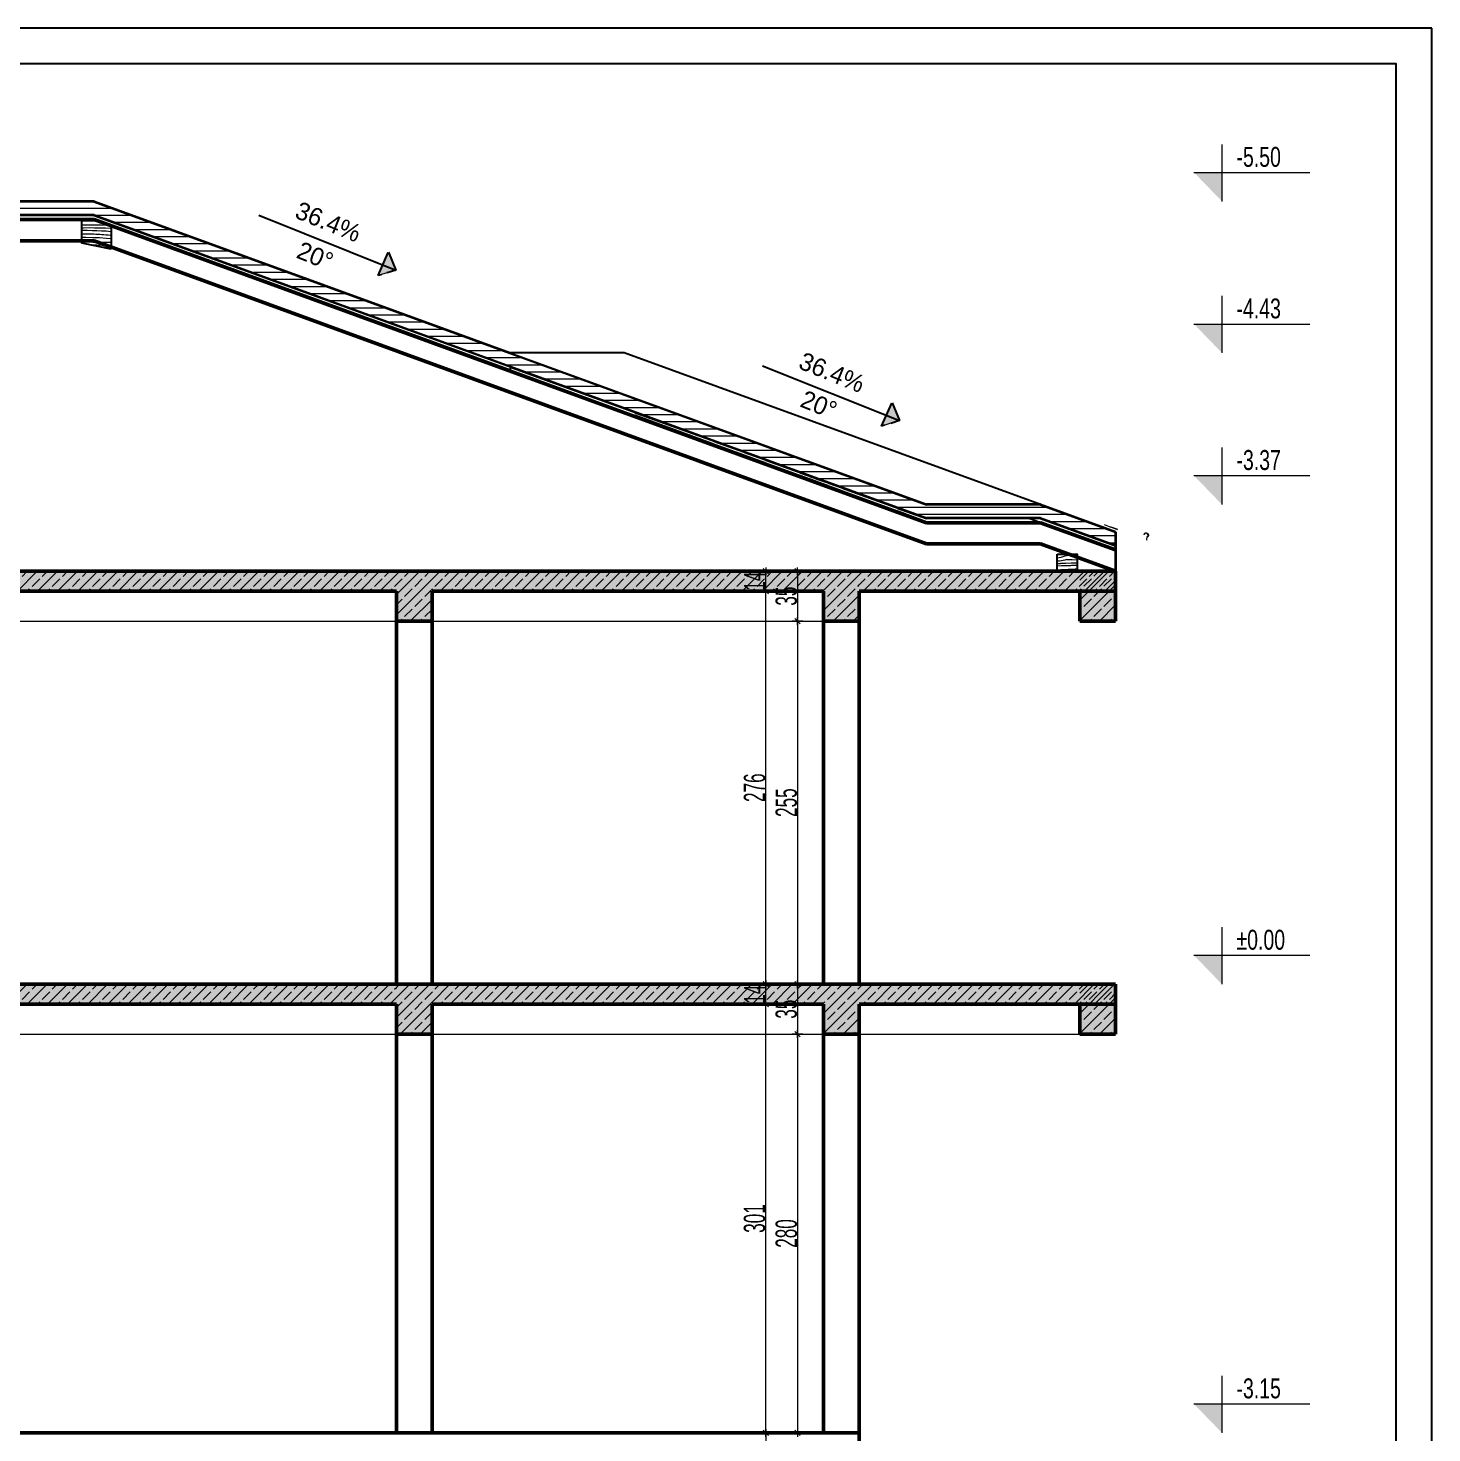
# Model space of a CAD drawing. Extents: x -1929 to 256751, y -18317 to 36108.
# Drawn here: x 144193 to 154053, y -13330 to -3467 of the extents above; entities that cross this region are included whole.
import ezdxf

# ---------------------------------------------------------------- set-up
doc = ezdxf.new("R2010")
doc.units = 0
doc.header["$LTSCALE"] = 5
doc.header["$MEASUREMENT"] = 0
doc.set_wipeout_variables(frame=1)
doc.linetypes.add('- Скирити линии', pattern=[245, 200, -45])
doc.linetypes.add('Wipeout_Contour', pattern=[100000, 0, -100000])
for name, color, linetype in [('1 _ Греди - Основни.Structural - Bearing', 7, 'Continuous'), ('1 _ Плочи - Основни.Structural - Bearing', 7, 'Continuous'), ('4 _ - Фрагмент - Разрез.2D Elements', 7, 'Continuous'), ('4 _ - Фрагмент - Чертежи.2D Elements', 7, 'Continuous'), ('4 _ - Щриховки - Основни.2D Elements', 7, 'Continuous'), ('7 _ - Основни елементи.2D Elements', 7, 'Continuous'), ('A-Slabs', 7, 'Continuous'), ('KEREMIDI', 7, 'Continuous'), ('Structural - Bearing', 7, 'Continuous')]:
    doc.layers.add(name, color=color, linetype=linetype)
doc.layers.add('dimenzija', color=7, linetype='Continuous', lineweight=13)
doc.layers.add('stolboviii', color=12, linetype='Continuous', lineweight=40)
doc.styles.add('GENERATED_STYLE_1', font='GOTHIC.TTF')
doc.styles.add('PLATEIA', font='CGSAPPS.shx', dxfattribs={"width": 0.6})
doc.styles.add('ROM', font='ROMANS.SHX', dxfattribs={"width": 0.7})
doc.dimstyles.new('50', dxfattribs={"dimtxt": 150, "dimasz": 0.5, "dimexe": 0.18, "dimexo": 0.0625, "dimgap": 4, "dimtad": 1, "dimdec": 0, "dimlfac": 0.1, "dimzin": 12, "dimdsep": 46, "dimtxsty": 'PLATEIA', "dimblk": 'A$C321216CB', "dimcen": 0.09, "dimse1": 1, "dimse2": 1, "dimclrd": 256, "dimclrt": 256, "dimadec": 3, "dimazin": 0, "dimtfac": 1, "dimtdec": 0, "dimtix": 1, "dimtmove": 2, "dimatfit": 3, "dimldrblk": 'A$C321216CB', "dimfxl": 1, "dimtolj": 1, "dimtzin": 0, "dimlwd": -1, "dimarcsym": 0})
pattern_1 = [(45, (142913.35, -10180.42), (-70.7107, 70.7107), []), (45, (142877.99, -10145.07), (-70.7107, 70.7107), [75, -25])]
pattern_2 = [(0, (142913.347, -10180.42), (0, 50), [])]

# ---------------------------------------------------------------- blocks, each defined once
blk = doc.blocks.new('*X9')
at = {"color": 251, "linetype": 'Continuous', "lineweight": 20, "ltscale": 0.01, "true_color": 0x6a6a6a}
for p, q in [((36712, 27950), (36709, 27949)), ((36718, 27908), (36709, 27907)), ((36709, 27879), (36755, 27879)), ((36709, 27846), (36766, 27848)), ((36758, 27960), (36712, 27950)), ((36742, 27912), (36718, 27908)), ((36766, 27916), (36742, 27912)), ((36755, 27880), (36764, 27880)), ((36803, 27973), (36758, 27960)), ((36764, 27880), (36773, 27881)), ((36790, 27921), (36766, 27916)), ((36766, 27848), (36823, 27848)), ((36773, 27881), (36783, 27881)), ((36783, 27881), (36792, 27881)), ((36814, 27926), (36790, 27921)), ((36792, 27881), (36801, 27882)), ((36801, 27882), (36811, 27882)), ((36848, 27987), (36803, 27973)), ((36811, 27882), (36820, 27883)), ((36838, 27931), (36814, 27926)), ((36820, 27883), (36830, 27883)), ((36823, 27848), (36834, 27849)), ((36830, 27883), (36906, 27886)), ((36834, 27849), (36846, 27849)), ((36838, 27931), (36917, 27931)), ((36846, 27849), (36857, 27850)), ((36848, 27987), (36943, 27992)), ((36857, 27850), (36868, 27850)), ((36868, 27850), (36879, 27851)), ((36879, 27851), (36890, 27851)), ((36890, 27851), (36901, 27851)), ((36901, 27851), (36912, 27852)), ((36906, 27886), (36982, 27888)), ((36912, 27852), (36978, 27853)), ((36917, 27931), (36989, 27930)), ((36943, 27992), (36989, 27993)), ((36978, 27853), (36989, 27853)), ((36982, 27888), (36989, 27888)), ((36709, 27789), (36734, 27790)), ((36734, 27790), (36760, 27791)), ((36760, 27791), (36787, 27792)), ((36787, 27792), (36814, 27792)), ((36814, 27792), (36862, 27796)), ((36862, 27796), (36910, 27799)), ((36910, 27799), (36958, 27801)), ((36958, 27801), (36989, 27802))]:
    blk.add_line(p, q, dxfattribs=at)
blk = doc.blocks.new('*X10')
at = {"color": 251, "linetype": 'Continuous', "lineweight": 20, "ltscale": 0.01, "true_color": 0x6a6a6a}
for p, q in [((23006, 32633), (23047, 32633)), ((23006, 32592), (23032, 32592)), ((23006, 32557), (23018, 32557)), ((23018, 32557), (23084, 32556)), ((23032, 32592), (23108, 32593)), ((23047, 32633), (23126, 32632)), ((23084, 32556), (23150, 32555)), ((23108, 32593), (23184, 32592)), ((23126, 32632), (23205, 32632)), ((23150, 32555), (23216, 32553)), ((23184, 32592), (23260, 32591)), ((23205, 32632), (23283, 32631)), ((23216, 32553), (23282, 32550)), ((23260, 32591), (23337, 32589)), ((23282, 32550), (23348, 32546)), ((23283, 32631), (23362, 32630)), ((23337, 32589), (23413, 32586)), ((23362, 32630), (23373, 32630)), ((23413, 32586), (23420, 32586)), ((23006, 32506), (23028, 32506)), ((23006, 32458), (23065, 32458)), ((23006, 32393), (23084, 32392)), ((23028, 32506), (23076, 32506)), ((23065, 32458), (23161, 32457)), ((23076, 32506), (23124, 32506)), ((23084, 32392), (23162, 32391)), ((23118, 32352), (23142, 32352)), ((23124, 32506), (23173, 32504)), ((23142, 32352), (23218, 32350)), ((23161, 32457), (23257, 32453)), ((23162, 32391), (23241, 32391)), ((23173, 32504), (23202, 32503)), ((23202, 32503), (23231, 32502)), ((23231, 32502), (23260, 32500)), ((23241, 32391), (23320, 32390)), ((23257, 32453), (23352, 32447)), ((23260, 32500), (23289, 32498)), ((23289, 32498), (23318, 32496)), ((23318, 32496), (23347, 32493)), ((23320, 32390), (23398, 32389)), ((23347, 32493), (23375, 32490)), ((23348, 32546), (23414, 32541)), ((23352, 32447), (23420, 32441)), ((23375, 32490), (23404, 32487)), ((23398, 32389), (23420, 32389)), ((23404, 32487), (23420, 32484)), ((23414, 32541), (23420, 32540)), ((23218, 32350), (23294, 32348)), ((23294, 32348), (23371, 32346)), ((23371, 32346), (23420, 32349)), ((23393, 32298), (23371, 32301)), ((23393, 32298), (23414, 32297)), ((23414, 32297), (23420, 32297))]:
    blk.add_line(p, q, dxfattribs=at)
blk = doc.blocks.new('A$C321216CB')
for p, q in [((-54, 0), (54, 0)), ((-38, -38), (38, 38)), ((0, -75), (0, 75))]:
    blk.add_line(p, q)
blk = doc.blocks.new('*D202')
at = {"layer": 'Defpoints', "color": 0, "transparency": 16777216}
for p in [(149905.1, -10180.4), (149597.6, -10530.4), (149905.1, -10530.4)]:
    blk.add_point(p, dxfattribs=at)
at = {"layer": 'dimenzija', "transparency": 16777216}
blk.add_line((149597.6, -10180.9), (149597.6, -10529.9), dxfattribs=at)
at = {"layer": 'dimenzija', "transparency": 16777216, "xscale": 0.5, "yscale": 0.5, "zscale": 0.5}
for p, rotation in [((149597.6, -10180.4), 90), ((149597.6, -10530.4), 270)]:
    blk.add_blockref('A$C321216CB', p, dxfattribs=dict(at, rotation=rotation))
at = {"layer": 'dimenzija', "transparency": 16777216, "insert": (149518.6, -10355.4), "char_height": 150, "attachment_point": 5, "rotation": 90, "style": 'PLATEIA'}
blk.add_mtext('\\A1;35', dxfattribs=at)
blk = doc.blocks.new('*D203')
at = {"layer": 'Defpoints', "color": 0, "transparency": 16777216}
for p in [(149905.1, -10530.4), (149597.6, -13330.4), (149905.1, -13330.4)]:
    blk.add_point(p, dxfattribs=at)
at = {"layer": 'dimenzija', "transparency": 16777216}
blk.add_line((149597.6, -10530.9), (149597.6, -13329.9), dxfattribs=at)
at = {"layer": 'dimenzija', "transparency": 16777216, "xscale": 0.5, "yscale": 0.5, "zscale": 0.5}
for p, rotation in [((149597.6, -10530.4), 90), ((149597.6, -13330.4), 270)]:
    blk.add_blockref('A$C321216CB', p, dxfattribs=dict(at, rotation=rotation))
at = {"layer": 'dimenzija', "transparency": 16777216, "insert": (149518.6, -11930.4), "char_height": 150, "attachment_point": 5, "rotation": 90, "style": 'PLATEIA'}
blk.add_mtext('\\A1;280', dxfattribs=at)
blk = doc.blocks.new('*D204')
at = {"layer": 'Defpoints', "color": 0, "transparency": 16777216}
for p in [(149237.8, -10320.4), (149374.7, -10320.4), (149324, -13330.4)]:
    blk.add_point(p, dxfattribs=at)
at = {"layer": 'dimenzija', "transparency": 16777216}
blk.add_line((149374.7, -13329.9), (149374.7, -10320.9), dxfattribs=at)
at = {"layer": 'dimenzija', "transparency": 16777216, "xscale": 0.5, "yscale": 0.5, "zscale": 0.5}
for p, rotation in [((149374.7, -10320.4), 90), ((149374.7, -13330.4), 270)]:
    blk.add_blockref('A$C321216CB', p, dxfattribs=dict(at, rotation=rotation))
at = {"layer": 'dimenzija', "transparency": 16777216, "insert": (149295.7, -11825.4), "char_height": 150, "attachment_point": 5, "rotation": 90, "style": 'PLATEIA'}
blk.add_mtext('\\A1;301', dxfattribs=at)
blk = doc.blocks.new('*D205')
at = {"layer": 'Defpoints', "color": 0, "transparency": 16777216}
for p in [(149136.5, -10180.4), (149374.7, -10180.4), (149237.8, -10320.4)]:
    blk.add_point(p, dxfattribs=at)
at = {"layer": 'dimenzija', "transparency": 16777216}
for p, q in [((149374.7, -10179.9), (149374.7, -10179.4)), ((149374.7, -10320.4), (149374.7, -10180.4)), ((149374.7, -10320.9), (149374.7, -10321.4))]:
    blk.add_line(p, q, dxfattribs=at)
at = {"layer": 'dimenzija', "transparency": 16777216, "xscale": 0.5, "yscale": 0.5, "zscale": 0.5}
for p, rotation in [((149374.7, -10180.4), 270), ((149374.7, -10320.4), 90)]:
    blk.add_blockref('A$C321216CB', p, dxfattribs=dict(at, rotation=rotation))
at = {"layer": 'dimenzija', "transparency": 16777216, "insert": (149295.7, -10250.4), "char_height": 150, "attachment_point": 5, "rotation": 90, "style": 'PLATEIA'}
blk.add_mtext('\\A1;14', dxfattribs=at)
blk = doc.blocks.new('*D206')
at = {"layer": 'Defpoints', "color": 0, "transparency": 16777216}
for p in [(149905.1, -7280.4), (149597.6, -7630.4), (149905.1, -7630.4)]:
    blk.add_point(p, dxfattribs=at)
at = {"layer": 'dimenzija', "transparency": 16777216}
blk.add_line((149597.6, -7280.9), (149597.6, -7629.9), dxfattribs=at)
at = {"layer": 'dimenzija', "transparency": 16777216, "xscale": 0.5, "yscale": 0.5, "zscale": 0.5}
for p, rotation in [((149597.6, -7280.4), 90), ((149597.6, -7630.4), 270)]:
    blk.add_blockref('A$C321216CB', p, dxfattribs=dict(at, rotation=rotation))
at = {"layer": 'dimenzija', "transparency": 16777216, "insert": (149518.6, -7455.4), "char_height": 150, "attachment_point": 5, "rotation": 90, "style": 'PLATEIA'}
blk.add_mtext('\\A1;35', dxfattribs=at)
blk = doc.blocks.new('*D207')
at = {"layer": 'Defpoints', "color": 0, "transparency": 16777216}
for p in [(149905.1, -7630.4), (149597.6, -10180.4), (149905.1, -10180.4)]:
    blk.add_point(p, dxfattribs=at)
at = {"layer": 'dimenzija', "transparency": 16777216}
blk.add_line((149597.6, -7630.9), (149597.6, -10179.9), dxfattribs=at)
at = {"layer": 'dimenzija', "transparency": 16777216, "xscale": 0.5, "yscale": 0.5, "zscale": 0.5}
for p, rotation in [((149597.6, -7630.4), 90), ((149597.6, -10180.4), 270)]:
    blk.add_blockref('A$C321216CB', p, dxfattribs=dict(at, rotation=rotation))
at = {"layer": 'dimenzija', "transparency": 16777216, "insert": (149518.6, -8905.4), "char_height": 150, "attachment_point": 5, "rotation": 90, "style": 'PLATEIA'}
blk.add_mtext('\\A1;255', dxfattribs=at)
blk = doc.blocks.new('*D208')
at = {"layer": 'Defpoints', "color": 0, "transparency": 16777216}
for p in [(149237.8, -7420.4), (149374.7, -7420.4), (149324, -10180.4)]:
    blk.add_point(p, dxfattribs=at)
at = {"layer": 'dimenzija', "transparency": 16777216}
blk.add_line((149374.7, -10179.9), (149374.7, -7420.9), dxfattribs=at)
at = {"layer": 'dimenzija', "transparency": 16777216, "xscale": 0.5, "yscale": 0.5, "zscale": 0.5}
for p, rotation in [((149374.7, -7420.4), 90), ((149374.7, -10180.4), 270)]:
    blk.add_blockref('A$C321216CB', p, dxfattribs=dict(at, rotation=rotation))
at = {"layer": 'dimenzija', "transparency": 16777216, "insert": (149295.7, -8800.4), "char_height": 150, "attachment_point": 5, "rotation": 90, "style": 'PLATEIA'}
blk.add_mtext('\\A1;276', dxfattribs=at)
blk = doc.blocks.new('*D209')
at = {"layer": 'Defpoints', "color": 0, "transparency": 16777216}
for p in [(149136.5, -7280.4), (149374.7, -7280.4), (149237.8, -7420.4)]:
    blk.add_point(p, dxfattribs=at)
at = {"layer": 'dimenzija', "transparency": 16777216}
for p, q in [((149374.7, -7279.9), (149374.7, -7279.4)), ((149374.7, -7420.4), (149374.7, -7280.4)), ((149374.7, -7420.9), (149374.7, -7421.4))]:
    blk.add_line(p, q, dxfattribs=at)
at = {"layer": 'dimenzija', "transparency": 16777216, "xscale": 0.5, "yscale": 0.5, "zscale": 0.5}
for p, rotation in [((149374.7, -7280.4), 270), ((149374.7, -7420.4), 90)]:
    blk.add_blockref('A$C321216CB', p, dxfattribs=dict(at, rotation=rotation))
at = {"layer": 'dimenzija', "transparency": 16777216, "insert": (149295.7, -7350.4), "char_height": 150, "attachment_point": 5, "rotation": 90, "style": 'PLATEIA'}
blk.add_mtext('\\A1;14', dxfattribs=at)
blk = doc.blocks.new('*D210')
at = {"layer": 'Defpoints', "color": 0, "ltscale": 50, "transparency": 16777216}
for p in [(149537.6, -13330.4), (149374.7, -13780.4), (149537.6, -13780.4)]:
    blk.add_point(p, dxfattribs=at)
at = {"layer": 'dimenzija', "ltscale": 50, "transparency": 16777216}
blk.add_line((149374.7, -13330.9), (149374.7, -13779.9), dxfattribs=at)
at = {"layer": 'dimenzija', "ltscale": 50, "transparency": 16777216, "xscale": 0.5, "yscale": 0.5, "zscale": 0.5}
for p, rotation in [((149374.7, -13330.4), 90), ((149374.7, -13780.4), 270)]:
    blk.add_blockref('A$C321216CB', p, dxfattribs=dict(at, rotation=rotation))
at = {"layer": 'dimenzija', "ltscale": 50, "transparency": 16777216, "insert": (149295.7, -13555.4), "char_height": 150, "attachment_point": 5, "rotation": 90, "style": 'PLATEIA'}
blk.add_mtext('\\A1;45', dxfattribs=at)

msp = doc.modelspace()

# ---------------------------------------------------------------- hatches: boundary and pattern name
h = msp.add_hatch(color=256)
h.dxf.hatch_style = 2
h.paths.add_polyline_path([(152578.4, -4683.8), (152381.6, -4480.6), (152578.4, -4480.6)])
h = msp.add_hatch(color=256)
h.dxf.hatch_style = 2
h.paths.add_polyline_path([(152578.4, -5748), (152381.6, -5544.8), (152578.4, -5544.8)])
h = msp.add_hatch(color=256)
h.dxf.hatch_style = 2
h.paths.add_polyline_path([(152578.4, -6812.3), (152381.6, -6609.1), (152578.4, -6609.1)])
h = msp.add_hatch(color=256)
h.dxf.hatch_style = 2
h.paths.add_polyline_path([(152578.4, -10180.4), (152381.6, -9977.2), (152578.4, -9977.2)])
h = msp.add_hatch(color=256)
h.dxf.hatch_style = 2
h.paths.add_polyline_path([(152578.4, -13330.4), (152381.6, -13127.2), (152578.4, -13127.2)])
at = {"layer": '1 _ Греди - Основни.Structural - Bearing', "linetype": 'Continuous', "lineweight": 15}
for points in [[(147030.1, -10180.4), (146780.1, -10180.4), (146780.1, -10530.4), (147030.1, -10530.4)], [(149780.1, -10530.4), (150030.1, -10530.4), (150030.1, -10180.4), (149780.1, -10180.4)], [(151580.1, -10530.4), (151830.1, -10530.4), (151830.1, -10180.4), (151580.1, -10180.4)]]:
    msp.add_hatch(color=9, dxfattribs=at).paths.add_polyline_path(points)
at = {"layer": '1 _ Греди - Основни.Structural - Bearing', "linetype": 'Continuous', "lineweight": 13, "true_color": 0x2b2b2b}
h = msp.add_hatch(dxfattribs=at)
h.set_pattern_fill('1_СТОМАНОБЕТОН_0001', color=250, scale=0.5, style=0, pattern_type=2)
h.set_pattern_definition(pattern_1)
h.paths.add_polyline_path([(147030.1, -10180.4), (146780.1, -10180.4), (146780.1, -10530.4), (147030.1, -10530.4)])
h = msp.add_hatch(dxfattribs=at)
h.set_pattern_fill('1_СТОМАНОБЕТОН_0001', color=250, scale=0.5, style=0, pattern_type=2)
h.set_pattern_definition(pattern_1)
h.paths.add_polyline_path([(149780.1, -10530.4), (150030.1, -10530.4), (150030.1, -10180.4), (149780.1, -10180.4)])
h = msp.add_hatch(dxfattribs=at)
h.set_pattern_fill('1_СТОМАНОБЕТОН_0001', color=250, scale=0.5, style=0, pattern_type=2)
h.set_pattern_definition([(45, (144713.35, -10180.42), (-70.7107, 70.7107), []), (45, (144677.99, -10145.07), (-70.7107, 70.7107), [75, -25])])
h.paths.add_polyline_path([(151580.1, -10530.4), (151830.1, -10530.4), (151830.1, -10180.4), (151580.1, -10180.4)])
at = {"layer": '1 _ Плочи - Основни.Structural - Bearing', "linetype": 'Continuous', "lineweight": 15}
for points in [[(141877.8, -10320.4), (146780.1, -10320.4), (146780.1, -10180.4), (141877.8, -10180.4)], [(147030.1, -10320.4), (149780.1, -10320.4), (149780.1, -10180.4), (147030.1, -10180.4)], [(150030.1, -10320.4), (151830.1, -10320.4), (151830.1, -10180.4), (150030.1, -10180.4)]]:
    msp.add_hatch(color=9, dxfattribs=at).paths.add_polyline_path(points)
at = {"layer": '1 _ Плочи - Основни.Structural - Bearing', "linetype": 'Continuous', "lineweight": 13, "true_color": 0x2b2b2b}
h = msp.add_hatch(dxfattribs=at)
h.set_pattern_fill('1_СТОМАНОБЕТОН_0001', color=250, scale=0.5, style=0, pattern_type=2)
h.set_pattern_definition(pattern_1)
h.paths.add_polyline_path([(141877.8, -10320.4), (146780.1, -10320.4), (146780.1, -10180.4), (141877.8, -10180.4)])
h = msp.add_hatch(dxfattribs=at)
h.set_pattern_fill('1_СТОМАНОБЕТОН_0001', color=250, scale=0.5, style=0, pattern_type=2)
h.set_pattern_definition(pattern_1)
h.paths.add_polyline_path([(147030.1, -10320.4), (149780.1, -10320.4), (149780.1, -10180.4), (147030.1, -10180.4)])
h = msp.add_hatch(dxfattribs=at)
h.set_pattern_fill('1_СТОМАНОБЕТОН_0001', color=250, scale=0.5, style=0, pattern_type=2)
h.set_pattern_definition(pattern_1)
h.paths.add_polyline_path([(150030.1, -10320.4), (151830.1, -10320.4), (151830.1, -10180.4), (150030.1, -10180.4)])

# ---------------------------------------------------------------- linework, layer by layer
at = {"color": 0, "lineweight": 5}
for points in [[(152578.4, -4683.8), (152578.4, -4283.8)], [(152381.6, -4480.6), (152578.4, -4480.6)], [(152578.4, -4480.6), (153194.4, -4480.6)], [(152578.4, -5748), (152578.4, -5348)], [(152381.6, -5544.8), (152578.4, -5544.8)], [(152578.4, -5544.8), (153194.4, -5544.8)], [(152578.4, -6812.3), (152578.4, -6412.3)], [(152381.6, -6609.1), (152578.4, -6609.1)], [(152578.4, -6609.1), (153194.4, -6609.1)], [(152578.4, -10180.4), (152578.4, -9780.4)], [(152381.6, -9977.2), (152578.4, -9977.2)], [(152578.4, -9977.2), (153194.4, -9977.2)], [(152578.4, -13330.4), (152578.4, -12930.4)], [(152381.6, -13127.2), (152578.4, -13127.2)], [(152578.4, -13127.2), (153194.4, -13127.2)]]:
    msp.add_lwpolyline(points, dxfattribs=at)
at = {"color": 250, "linetype": 'Continuous', "lineweight": 13, "ltscale": 0.01, "true_color": 0x2b2b2b, "flags": 128}
for points in [[(152029.8, -7022.7, -1.56491), (152052, -7042.8)], [(152029.8, -7022.7, -1.56491), (152052, -7042.8)], [(152049.5, -7063.5, 0.064246), (152052, -7042.8)]]:
    msp.add_lwpolyline(points, format="xyb", dxfattribs=at)
at = {"color": 250, "linetype": 'Continuous', "lineweight": 13, "ltscale": 0.01, "true_color": 0x2b2b2b}
for centre, start, end in [((152044.9, -7027.1), 295.84389, 170.31113), ((152044.9, -7027.2), 295.84082, 170.30805)]:
    msp.add_arc(centre, 13.9, start, end, dxfattribs=at)
at = {"layer": '1 _ Греди - Основни.Structural - Bearing', "color": 7, "linetype": 'Continuous', "lineweight": 50, "ltscale": 0.01}
for p, q in [((146780.1, -7420.4), (146780.1, -7630.4)), ((147030.1, -7420.4), (147030.1, -7630.4)), ((149780.1, -7420.4), (149780.1, -7630.4)), ((150030.1, -7420.4), (150030.1, -7630.4)), ((151580.1, -7420.4), (151580.1, -7630.4)), ((151830.1, -7420.4), (151830.1, -7630.4)), ((147030.1, -7630.4), (146780.1, -7630.4)), ((150030.1, -7630.4), (149780.1, -7630.4)), ((151830.1, -7630.4), (151580.1, -7630.4)), ((147030.1, -10180.4), (146780.1, -10180.4)), ((150030.1, -10180.4), (149780.1, -10180.4)), ((151830.1, -10180.4), (151580.1, -10180.4)), ((151830.1, -10180.4), (151580.1, -10180.4)), ((146780.1, -10320.4), (146780.1, -10530.4)), ((147030.1, -10320.4), (147030.1, -10530.4)), ((149780.1, -10320.4), (149780.1, -10530.4)), ((150030.1, -10320.4), (150030.1, -10530.4)), ((151580.1, -10320.4), (151580.1, -10530.4)), ((151830.1, -10320.4), (151830.1, -10530.4)), ((147030.1, -10530.4), (146780.1, -10530.4)), ((150030.1, -10530.4), (149780.1, -10530.4)), ((151830.1, -10530.4), (151580.1, -10530.4))]:
    msp.add_line(p, q, dxfattribs=at)
at = {"layer": '1 _ Греди - Основни.Structural - Bearing', "color": 255, "linetype": 'Continuous', "lineweight": 20, "ltscale": 0.01}
for p, q in [((143174.2, -7630.4), (146780.1, -7630.4)), ((147030.1, -7630.4), (149776.7, -7630.4)), ((141877.8, -10530.4), (146780.1, -10530.4)), ((147030.1, -10530.4), (149780.1, -10530.4))]:
    msp.add_line(p, q, dxfattribs=at)
at = {"layer": '1 _ Плочи - Основни.Structural - Bearing', "color": 7, "linetype": 'Continuous', "lineweight": 50, "ltscale": 0.01}
for p, q in [((146780.1, -10180.4), (143334.2, -10180.4)), ((149780.1, -10180.4), (147030.1, -10180.4)), ((151670.1, -10180.4), (150030.1, -10180.4)), ((151830.1, -10180.4), (151670.1, -10180.4)), ((151830.1, -10180.4), (151830.1, -10320.4)), ((146780.1, -10320.4), (141877.8, -10320.4)), ((149780.1, -10320.4), (147030.1, -10320.4)), ((151830.1, -10320.4), (150030.1, -10320.4))]:
    msp.add_line(p, q, dxfattribs=at)
at = {"layer": 'dimenzija', "ltscale": 50}
for p in [(151830.1, -10320.4), (150030.1, -10530.4)]:
    msp.add_line(p, (151830.1, -10530.4), dxfattribs=at)
at = {"layer": 'stolboviii', "linetype": 'Continuous', "lineweight": 50}
for p, q in [((146780.1, -10180.4), (146780.1, -7630.4)), ((147030.1, -10180.4), (147030.1, -7630.4)), ((149780.1, -7630.4), (149780.1, -10180.4)), ((150030.1, -7630.4), (150030.1, -10180.4)), ((146780.1, -13330.4), (146780.1, -10530.4)), ((147030.1, -13330.4), (147030.1, -10530.4)), ((149780.1, -10530.4), (149780.1, -13330.4)), ((150030.1, -10530.4), (150030.1, -13330.4))]:
    msp.add_line(p, q, dxfattribs=at)
at = {"layer": 'Structural - Bearing', "color": 7, "linetype": 'Continuous', "lineweight": 50, "ltscale": 0.01}
for p, q in [((146780.1, -7420.4), (143334.2, -7420.4)), ((149780.1, -7420.4), (147030.1, -7420.4)), ((151830.1, -7420.4), (150030.1, -7420.4)), ((149780.1, -13330.4), (141877.8, -13330.4)), ((150030.1, -13330.4), (149780.1, -13330.4)), ((150030.1, -13330.4), (150030.1, -13780.4))]:
    msp.add_line(p, q, dxfattribs=at)

# ---------------------------------------------------------------- texts
at = {"color": 0, "char_height": 140, "attachment_point": 1, "style": 'ROM'}
for s, insert in [('{\\fHelvetica|b0|i0|c0|p1;-5.50}', (152680, -4301.2)), ('{\\fHelvetica|b0|i0|c0|p1;-4.43}', (152680, -5365.4)), ('{\\fHelvetica|b0|i0|c0|p1;-3.37}', (152680, -6429.6)), ('{\\fHelvetica|b0|i0|c0|p1;%%P0.00}', (152680, -9797.8)), ('{\\fHelvetica|b0|i0|c0|p1;-3.15}', (152680, -12947.8))]:
    msp.add_mtext(s, dxfattribs=dict(at, insert=insert))

# ---------------------------------------------------------------- dimensions: what is measured, and where the dimension line sits
at = {"layer": 'dimenzija'}
for base, p1, p2, picture, middle in [((149374.7, -7420.4), (149324, -10180.4), (149237.8, -7420.4), '*D208', (149295.7, -8800.4)), ((149597.6, -10180.4), (149905.1, -7630.4), (149905.1, -10180.4), '*D207', (149518.6, -8905.4)), ((149374.7, -10180.4), (149237.8, -10320.4), (149136.5, -10180.4), '*D205', (149295.7, -10250.4)), ((149597.6, -10530.4), (149905.1, -10180.4), (149905.1, -10530.4), '*D202', (149518.6, -10355.4)), ((149374.7, -10320.4), (149324, -13330.4), (149237.8, -10320.4), '*D204', (149295.7, -11825.4)), ((149597.6, -13330.4), (149905.1, -10530.4), (149905.1, -13330.4), '*D203', (149518.6, -11930.4))]:
    dim = msp.add_linear_dim(base=base, p1=p1, p2=p2, angle=90, dimstyle='50', dxfattribs=at)
    dim.commit()
    dim.dimension.update_dxf_attribs({"geometry": picture, "text_midpoint": middle})
at = {"layer": 'dimenzija', "ltscale": 50}
dim = msp.add_linear_dim(base=(149374.7, -13780.4), p1=(149537.6, -13330.4), p2=(149537.6, -13780.4), angle=90, dimstyle='50', dxfattribs=at)
dim.commit()
dim.dimension.update_dxf_attribs({"geometry": '*D210', "text_midpoint": (149295.7, -13555.4)})

# ---------------------------------------------------------------- wipeouts: each hides what was drawn before it
at = {"color": 254, "linetype": 'Wipeout_Contour', "lineweight": 0, "ltscale": 158750.68859}
msp.add_wipeout([(143904, -4779.6), (143904, -4811.5), (144656.2, -4811.5), (144656.2, -4779.6)], dxfattribs=at).dxf.layer = 'KEREMIDI'
at = {"color": 254, "linetype": 'Wipeout_Contour', "lineweight": 0, "ltscale": 172881.952115}
msp.add_wipeout([(149007, -6363.2), (148453, -6161.5), (148453, -6193.5), (149007, -6395.1)], dxfattribs=at).dxf.layer = 'KEREMIDI'
at = {"color": 254, "linetype": 'Wipeout_Contour', "lineweight": 0, "ltscale": 175063.84058}
msp.add_wipeout([(149220.7, -6441), (149220.7, -6472.9), (149368.3, -6526.6), (149368.3, -6494.7)], dxfattribs=at).dxf.layer = 'KEREMIDI'
at = {"color": 254, "linetype": 'Wipeout_Contour', "lineweight": 0, "ltscale": 176485.326812}
msp.add_wipeout([(149678.7, -6607.6), (149615.2, -6584.5), (149615.2, -6616.5), (149678.7, -6639.6)], dxfattribs=at).dxf.layer = 'KEREMIDI'
at = {"color": 254, "linetype": 'Wipeout_Contour', "lineweight": 0, "ltscale": 178397.265424}
msp.add_wipeout([(149913.5, -6693.1), (149913.5, -6725), (150296.2, -6864.3), (150296.2, -6832.4)], dxfattribs=at).dxf.layer = 'KEREMIDI'
at = {"color": 254, "linetype": 'Wipeout_Contour', "lineweight": 0, "ltscale": 138711.697732}
msp.add_wipeout([(151304, -6908), (151216.3, -6908), (151304, -6940)], dxfattribs=at).dxf.layer = 'KEREMIDI'

# ---------------------------------------------------------------- next in the draw order: wipeouts: each hides what was drawn before it
at = {"color": 254, "linetype": 'Wipeout_Contour', "lineweight": 0, "ltscale": 176993.735036}
msp.add_wipeout([(149724.3, -6656.2), (149816.8, -6689.8), (149816.8, -6657.9), (149724.3, -6624.3)], dxfattribs=at).dxf.layer = 'KEREMIDI'
at = {"color": 254, "linetype": 'Wipeout_Contour', "lineweight": 0, "ltscale": 182468.345617}
msp.add_wipeout([(150504, -6940), (151304, -6940), (151216.3, -6908), (150504, -6908)], dxfattribs=at).dxf.layer = 'KEREMIDI'

# ---------------------------------------------------------------- next in the draw order: wipeouts: each hides what was drawn before it
at = {"color": 254, "linetype": 'Wipeout_Contour', "lineweight": 0, "ltscale": 177387.595222}
msp.add_wipeout([(148380.1, -5748), (147580.1, -5748), (150504, -6812.3), (151304, -6812.3)], dxfattribs=at).dxf.layer = 'KEREMIDI'

# ---------------------------------------------------------------- next in the draw order: wipeouts: each hides what was drawn before it
at = {"color": 254, "linetype": 'Wipeout_Contour', "lineweight": 0, "ltscale": 170283.37127}
msp.add_wipeout([(147580.1, -5843.8), (147580.1, -5875.7), (148453, -6193.5), (148453, -6161.5)], dxfattribs=at).dxf.layer = 'KEREMIDI'
at = {"color": 254, "linetype": 'Wipeout_Contour', "lineweight": 0, "ltscale": 174351.433596}
msp.add_wipeout([(149007, -6395.1), (149220.7, -6472.9), (149220.7, -6441), (149007, -6363.2)], dxfattribs=at).dxf.layer = 'KEREMIDI'
at = {"color": 254, "linetype": 'Wipeout_Contour', "lineweight": 0, "ltscale": 175856.411697}
msp.add_wipeout([(149368.3, -6494.7), (149368.3, -6526.6), (149615.2, -6616.5), (149615.2, -6584.5)], dxfattribs=at).dxf.layer = 'KEREMIDI'
at = {"color": 254, "linetype": 'Wipeout_Contour', "lineweight": 0, "ltscale": 176708.975474}
msp.add_wipeout([(149724.3, -6624.3), (149678.7, -6607.6), (149678.7, -6639.6), (149724.3, -6656.2)], dxfattribs=at).dxf.layer = 'KEREMIDI'
at = {"color": 254, "linetype": 'Wipeout_Contour', "lineweight": 0, "ltscale": 177385.841215}
msp.add_wipeout([(149913.5, -6693.1), (149816.8, -6657.9), (149816.8, -6689.8), (149913.5, -6725)], dxfattribs=at).dxf.layer = 'KEREMIDI'
at = {"color": 254, "linetype": 'Wipeout_Contour', "lineweight": 0, "ltscale": 179656.650597}
msp.add_wipeout([(150504, -6908), (150296.2, -6832.4), (150296.2, -6864.3), (150504, -6940)], dxfattribs=at).dxf.layer = 'KEREMIDI'

# ---------------------------------------------------------------- next in the draw order: wipeouts: each hides what was drawn before it
at = {"color": 254, "linetype": 'Wipeout_Contour', "lineweight": 0, "ltscale": 286805.324832}
msp.add_wipeout([(143904, -4960.5), (137530.1, -7280.4), (151830.1, -7280.4), (151304, -7088.9), (150504, -7088.9), (146707.2, -5707), (144656.2, -4960.5)], dxfattribs=at).dxf.layer = 'KEREMIDI'

# ---------------------------------------------------------------- next in the draw order: hatches: boundary and pattern name
at = {"layer": '1 _ Греди - Основни.Structural - Bearing', "linetype": 'Continuous', "lineweight": 15}
for points in [[(146780.1, -7630.4), (147030.1, -7630.4), (147030.1, -7280.4), (146780.1, -7280.4)], [(149780.1, -7630.4), (150030.1, -7630.4), (150030.1, -7280.4), (149780.1, -7280.4)], [(151580.1, -7630.4), (151830.1, -7630.4), (151830.1, -7280.4), (151580.1, -7280.4)]]:
    msp.add_hatch(color=9, dxfattribs=at).paths.add_polyline_path(points)
at = {"layer": '1 _ Греди - Основни.Structural - Bearing', "linetype": 'Continuous', "lineweight": 13, "true_color": 0x2b2b2b}
h = msp.add_hatch(dxfattribs=at)
h.set_pattern_fill('1_СТОМАНОБЕТОН_0001', color=250, scale=0.5, style=0, pattern_type=2)
h.set_pattern_definition(pattern_1)
h.paths.add_polyline_path([(146780.1, -7630.4), (147030.1, -7630.4), (147030.1, -7280.4), (146780.1, -7280.4)])
h = msp.add_hatch(dxfattribs=at)
h.set_pattern_fill('1_СТОМАНОБЕТОН_0001', color=250, scale=0.5, style=0, pattern_type=2)
h.set_pattern_definition(pattern_1)
h.paths.add_polyline_path([(149780.1, -7630.4), (150030.1, -7630.4), (150030.1, -7280.4), (149780.1, -7280.4)])
h = msp.add_hatch(dxfattribs=at)
h.set_pattern_fill('1_СТОМАНОБЕТОН_0001', color=250, scale=0.5, style=0, pattern_type=2)
h.set_pattern_definition([(45, (144713.35, -7280.42), (-70.7107, 70.7107), []), (45, (144677.99, -7245.07), (-70.7107, 70.7107), [75, -25])])
h.paths.add_polyline_path([(151580.1, -7630.4), (151830.1, -7630.4), (151830.1, -7280.4), (151580.1, -7280.4)])
at = {"layer": 'Structural - Bearing', "linetype": 'Continuous', "lineweight": 15}
for points in [[(146780.1, -7420.4), (146780.1, -7280.4), (141877.8, -7280.4), (141877.8, -7420.4)], [(149780.1, -7420.4), (149780.1, -7280.4), (147030.1, -7280.4), (147030.1, -7420.4)], [(150030.1, -7280.4), (150030.1, -7420.4), (151830.1, -7420.4), (151830.1, -7280.4)]]:
    msp.add_hatch(color=9, dxfattribs=at).paths.add_polyline_path(points)
at = {"layer": 'Structural - Bearing', "linetype": 'Continuous', "lineweight": 13, "true_color": 0x2b2b2b}
h = msp.add_hatch(dxfattribs=at)
h.set_pattern_fill('1_СТОМАНОБЕТОН_0001', color=250, scale=0.5, style=0, pattern_type=2)
h.set_pattern_definition(pattern_1)
h.paths.add_polyline_path([(146780.1, -7420.4), (146780.1, -7280.4), (141877.8, -7280.4), (141877.8, -7420.4)])
h = msp.add_hatch(dxfattribs=at)
h.set_pattern_fill('1_СТОМАНОБЕТОН_0001', color=250, scale=0.5, style=0, pattern_type=2)
h.set_pattern_definition(pattern_1)
h.paths.add_polyline_path([(149780.1, -7420.4), (149780.1, -7280.4), (147030.1, -7280.4), (147030.1, -7420.4)])
h = msp.add_hatch(dxfattribs=at)
h.set_pattern_fill('1_СТОМАНОБЕТОН_0001', color=250, scale=0.5, style=0, pattern_type=2)
h.set_pattern_definition(pattern_1)
h.paths.add_polyline_path([(150030.1, -7280.4), (150030.1, -7420.4), (151830.1, -7420.4), (151830.1, -7280.4)])

# ---------------------------------------------------------------- next in the draw order: linework, layer by layer
at = {"layer": '1 _ Греди - Основни.Structural - Bearing', "color": 7, "linetype": 'Continuous', "lineweight": 50, "ltscale": 0.01}
for p, q in [((147030.1, -7280.4), (146780.1, -7280.4)), ((150030.1, -7280.4), (149780.1, -7280.4)), ((151830.1, -7280.4), (151580.1, -7280.4))]:
    msp.add_line(p, q, dxfattribs=at)
at = {"layer": 'Structural - Bearing', "color": 7, "linetype": 'Continuous', "lineweight": 50, "ltscale": 0.01}
for p, q in [((146780.1, -7280.4), (141877.8, -7280.4)), ((149780.1, -7280.4), (147030.1, -7280.4)), ((151830.1, -7280.4), (150030.1, -7280.4)), ((151830.1, -7280.4), (151830.1, -7420.4))]:
    msp.add_line(p, q, dxfattribs=at)

# ---------------------------------------------------------------- next in the draw order: dimensions: what is measured, and where the dimension line sits
at = {"layer": 'dimenzija'}
for base, p1, p2, picture, middle in [((149374.7, -7280.4), (149237.8, -7420.4), (149136.5, -7280.4), '*D209', (149295.7, -7350.4)), ((149597.6, -7630.4), (149905.1, -7280.4), (149905.1, -7630.4), '*D206', (149518.6, -7455.4))]:
    dim = msp.add_linear_dim(base=base, p1=p1, p2=p2, angle=90, dimstyle='50', dxfattribs=at)
    dim.commit()
    dim.dimension.update_dxf_attribs({"geometry": picture, "text_midpoint": middle})

# ---------------------------------------------------------------- next in the draw order: wipeouts: each hides what was drawn before it
at = {"color": 254, "linetype": 'Wipeout_Contour', "lineweight": 0, "ltscale": 164593.064061}
msp.add_wipeout([(144656.2, -4779.6), (144656.2, -4811.5), (147580.1, -5875.7), (147580.1, -5843.8)], dxfattribs=at).dxf.layer = 'KEREMIDI'
at = {"color": 254, "linetype": 'Wipeout_Contour', "lineweight": 0, "ltscale": 186313.346373}
msp.add_wipeout([(151304, -6940), (151830.1, -7131.4), (151830.1, -7099.5), (151304, -6908)], dxfattribs=at).dxf.layer = 'KEREMIDI'

# ---------------------------------------------------------------- next in the draw order: linework, layer by layer
at = {"color": 7, "linetype": 'Continuous', "lineweight": 25, "ltscale": 0.01, "flags": 128}
msp.add_lwpolyline([(151421.7, -7161.2), (151561.7, -7161.2), (151561.7, -7280.4), (151421.7, -7280.4)], close=True, dxfattribs=at)

# ---------------------------------------------------------------- next in the draw order: block references
at = {"color": 251, "linetype": 'Continuous', "lineweight": 20, "ltscale": 0.01, "true_color": 0x4e4e4e, "xscale": 0.4999999716436282, "yscale": 0.4999999716436282, "zscale": 0.4999999716436282}
msp.add_blockref('*X9', (133067.1, -21164.7), dxfattribs=at)

# ---------------------------------------------------------------- next in the draw order: wipeouts: each hides what was drawn before it
at = {"color": 254, "linetype": 'Wipeout_Contour', "lineweight": 0, "ltscale": 170648.785891}
msp.add_wipeout([(150504, -6812.3), (144656.2, -4683.8), (144656.2, -4779.6), (150504, -6908)], dxfattribs=at).dxf.layer = 'KEREMIDI'
at = {"color": 254, "linetype": 'Wipeout_Contour', "lineweight": 0, "ltscale": 186624.2753}
msp.add_wipeout([(151304, -6812.3), (151304, -6908), (151830.1, -7099.5), (151830.1, -7003.7)], dxfattribs=at).dxf.layer = 'KEREMIDI'

# ---------------------------------------------------------------- next in the draw order: hatches: boundary and pattern name
at = {"layer": '4 _ - Щриховки - Основни.2D Elements', "linetype": 'Continuous', "lineweight": 15, "true_color": 0xaaaaaa}
for points in [[(146724.2, -5040.5), (146650.6, -5205.2), (146776.2, -5165.7)], [(150261.4, -6098), (150187.9, -6262.7), (150313.4, -6223.2)]]:
    msp.add_hatch(color=253, dxfattribs=at).paths.add_polyline_path(points)
at = {"layer": 'KEREMIDI', "linetype": 'Continuous', "lineweight": 15, "true_color": 0xbf8080}
h = msp.add_hatch(dxfattribs=at)
h.set_pattern_fill('ROOF_TILE_0001', color=23, scale=0.5, style=0, pattern_type=2)
h.set_pattern_definition(pattern_2)
h.paths.add_polyline_path([(150504, -6812.3), (144656.2, -4683.8), (144656.2, -4779.6), (150504, -6908)])
h = msp.add_hatch(dxfattribs=at)
h.set_pattern_fill('ROOF_TILE_0001', color=23, scale=0.5, style=0, pattern_type=2)
h.set_pattern_definition(pattern_2)
h.paths.add_polyline_path([(151304, -6812.3), (151304, -6908), (151830.1, -7099.5), (151830.1, -7003.7)])

# ---------------------------------------------------------------- next in the draw order: linework, layer by layer
at = {"color": 250, "linetype": 'Continuous', "lineweight": 13, "ltscale": 0.01, "true_color": 0x2b2b2b, "flags": 128}
for points in [[(151750.6, -6953.5), (151797.1, -6972.1)], [(151843.4, -6990.6), (151796.9, -6972.1)], [(151798.7, -6967.8), (151845.1, -6986.3)]]:
    msp.add_lwpolyline(points, dxfattribs=at)
at = {"layer": '4 _ - Щриховки - Основни.2D Elements', "color": 250, "linetype": 'Continuous', "lineweight": 13, "ltscale": 0.01, "true_color": 0x2b2b2b, "flags": 128}
for points in [[(146724.2, -5040.5), (146776.2, -5165.7), (146650.6, -5205.2)], [(150261.4, -6098), (150313.4, -6223.2), (150187.9, -6262.7)]]:
    msp.add_lwpolyline(points, close=True, dxfattribs=at)
at = {"layer": '7 _ - Основни елементи.2D Elements', "linetype": 'Continuous', "lineweight": 25, "ltscale": 0.2, "flags": 128}
for points in [[(145814.7, -4780.6), (146776.2, -5165.7)], [(149351.9, -5838.2), (150313.4, -6223.2)]]:
    msp.add_lwpolyline(points, dxfattribs=at)
at = {"layer": '7 _ - Основни елементи.2D Elements', "linetype": '- Скирити линии', "lineweight": 25, "ltscale": 0.2, "flags": 128}
for points in [[(146724.2, -5040.5), (146776.2, -5165.7), (146650.6, -5205.2)], [(150261.4, -6098), (150313.4, -6223.2), (150187.9, -6262.7)]]:
    msp.add_lwpolyline(points, close=True, dxfattribs=at)
at = {"layer": 'A-Slabs', "color": 7, "linetype": 'Continuous', "lineweight": 35, "ltscale": 0.01, "flags": 128}
for points in [[(151830.1, -7003.7), (151830.1, -7099.5), (151830.1, -7131.4), (151830.1, -7280.4)], [(151830.1, -7078.1), (151830.1, -7126.6), (151830.1, -7158.9), (151830.1, -7280.4)]]:
    msp.add_lwpolyline(points, dxfattribs=at)
at = {"layer": 'KEREMIDI', "color": 7, "linetype": 'Continuous', "lineweight": 50, "ltscale": 0.01}
for p, q in [((144656.2, -4960.5), (143904, -4960.5)), ((151304, -7088.9), (150504, -7088.9)), ((151304, -7088.9), (151830.1, -7280.4))]:
    msp.add_line(p, q, dxfattribs=at)
at = {"layer": 'KEREMIDI', "color": 7, "linetype": 'Continuous', "lineweight": 25, "ltscale": 0.01}
for p, q in [((148380.1, -5748), (147580.1, -5748)), ((147580.1, -5875.7), (147580.1, -5843.8))]:
    msp.add_line(p, q, dxfattribs=at)

# ---------------------------------------------------------------- next in the draw order: block references
at = {"color": 251, "linetype": 'Continuous', "lineweight": 20, "ltscale": 0.01, "true_color": 0x4e4e4e, "xscale": 0.4999999716436282, "yscale": 0.4999999716436282, "zscale": 0.4999999716436282}
msp.add_blockref('*X10', (133067.1, -21164.7), dxfattribs=at)

# ---------------------------------------------------------------- next in the draw order: texts
at = {"layer": '4 _ - Фрагмент - Разрез.2D Elements', "linetype": 'Continuous', "lineweight": 35, "char_height": 125, "attachment_point": 5, "rotation": 337.96923, "style": 'GENERATED_STYLE_1'}
for s, insert in [('\\A1;{\\pqc;\\fCentury Gothic|b0|i0|c204|p34;36.4%}', (146301.3, -4827.6)), ('\\A1;\\pxqc;{\\fCentury Gothic|b0|i0|c204|p34;20%%D}', (146209.4, -5066.8)), ('\\A1;{\\pqc;\\fCentury Gothic|b0|i0|c204|p34;36.4%}', (149838.6, -5885.1)), ('\\A1;\\pxqc;{\\fCentury Gothic|b0|i0|c204|p34;20%%D}', (149746.8, -6111.6))]:
    msp.add_mtext(s, dxfattribs=dict(at, insert=insert))

# ---------------------------------------------------------------- next in the draw order: wipeouts: each hides what was drawn before it
at = {"color": 254, "linetype": 'Wipeout_Contour', "lineweight": 0, "ltscale": 159172.490656}
msp.add_wipeout([(144656.2, -4683.8), (143904, -4683.8), (143904, -4779.6), (144656.2, -4779.6)], dxfattribs=at).dxf.layer = 'KEREMIDI'
at = {"color": 254, "linetype": 'Wipeout_Contour', "lineweight": 0, "ltscale": 182925.736976}
msp.add_wipeout([(150504, -6812.3), (150504, -6908), (151304, -6908), (151304, -6812.3)], dxfattribs=at).dxf.layer = 'KEREMIDI'

# ---------------------------------------------------------------- next in the draw order: hatches: boundary and pattern name
at = {"layer": 'KEREMIDI', "linetype": 'Continuous', "lineweight": 15, "true_color": 0xbf8080}
h = msp.add_hatch(dxfattribs=at)
h.set_pattern_fill('ROOF_TILE_0001', color=23, scale=0.5, style=0, pattern_type=2)
h.set_pattern_definition(pattern_2)
h.paths.add_polyline_path([(144656.2, -4683.8), (143904, -4683.8), (143904, -4779.6), (144656.2, -4779.6)])
h = msp.add_hatch(dxfattribs=at)
h.set_pattern_fill('ROOF_TILE_0001', color=23, scale=0.5, style=0, pattern_type=2)
h.set_pattern_definition(pattern_2)
h.paths.add_polyline_path([(150504, -6812.3), (150504, -6908), (151304, -6908), (151304, -6812.3)])

# ---------------------------------------------------------------- next in the draw order: linework, layer by layer
at = {"color": 7, "linetype": 'Continuous', "lineweight": 25, "ltscale": 0.01, "flags": 128}
msp.add_lwpolyline([(144776.9, -5019), (144570.1, -4977.6), (144570.1, -4818.7), (144676.4, -4818.7), (144776.9, -4858.9)], close=True, dxfattribs=at)
at = {"layer": '4 _ - Фрагмент - Чертежи.2D Elements', "color": 7, "linetype": 'Continuous', "lineweight": 25, "ltscale": 0.01}
msp.add_lwpolyline([(154052.7, -3467.1), (133052.7, -3467.1), (133052.7, -18317.1), (154052.7, -18317.1)], close=True, dxfattribs=at)
at = {"layer": '4 _ - Фрагмент - Чертежи.2D Elements', "linetype": 'Continuous', "lineweight": 25, "ltscale": 0.01}
msp.add_lwpolyline([(134302.7, -18067.1), (153802.7, -18067.1), (153802.7, -3717.1), (134302.7, -3717.1)], close=True, dxfattribs=at)
at = {"layer": 'KEREMIDI', "color": 7, "linetype": 'Continuous', "lineweight": 35, "ltscale": 0.01}
for p, q in [((144656.2, -4683.8), (143904, -4683.8)), ((144656.2, -4683.8), (150504, -6812.3)), ((144656.2, -4779.6), (143904, -4779.6)), ((144656.2, -4779.6), (150504, -6908)), ((151304, -6812.3), (150504, -6812.3)), ((151304, -6812.3), (151830.1, -7003.7)), ((151304, -6908), (150504, -6908)), ((151304, -6908), (151830.1, -7099.5))]:
    msp.add_line(p, q, dxfattribs=at)
at = {"layer": 'KEREMIDI', "color": 7, "linetype": 'Continuous', "lineweight": 50, "ltscale": 0.01}
for p, q in [((144656.2, -4811.5), (143904, -4811.5)), ((144656.2, -4811.5), (150504, -6940)), ((144656.2, -4960.5), (150504, -7088.9)), ((151304, -6940), (150504, -6940)), ((151304, -6940), (151830.1, -7131.4))]:
    msp.add_line(p, q, dxfattribs=at)
at = {"layer": 'KEREMIDI', "color": 7, "linetype": 'Continuous', "lineweight": 25, "ltscale": 0.01}
for p, q in [((151304, -6812.3), (148380.1, -5748)), ((151304, -6940), (151216.3, -6908))]:
    msp.add_line(p, q, dxfattribs=at)

doc.saveas('drawing.dxf')
